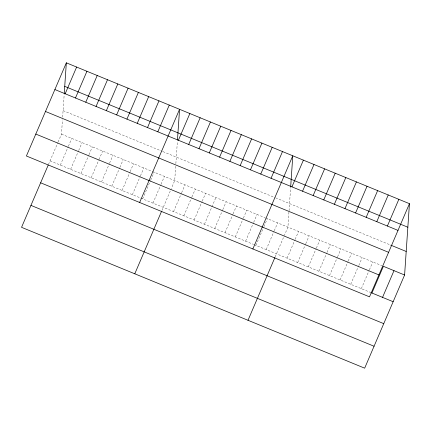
<?xml version="1.0" encoding="UTF-8"?>
<svg xmlns="http://www.w3.org/2000/svg" width="431" height="431" viewBox="0 0 431 431"><rect width="100%" height="100%" fill="white"/><g stroke="black" fill="none" stroke-linecap="round" stroke-linejoin="round"><path stroke-width="0.32" stroke-dasharray="2.15 1.62" d="M58.099 142.047L61.482 134.154L62.457 119.77M62.635 117.157L64.197 94.249M175.686 166.253L174.711 180.632L171.328 188.525M175.864 163.635L177.383 141.336M288.959 212.079L287.935 227.115L284.557 235.008M289.05 210.77L290.65 187.21M48.466 164.523L57.84 142.656M60.324 165.089L68.13 146.879M68.389 146.271L71.772 138.378M70.619 169.318L78.426 151.103M78.684 150.5L82.068 142.607M80.915 173.542L88.716 155.332M88.98 154.724L92.363 146.831M91.205 177.766L98.753 160.165M99.011 159.556L102.653 151.055M101.5 181.995L109.307 163.78M109.566 163.177L112.949 155.284M111.791 186.219L119.597 168.009M119.861 167.4L123.239 159.508M122.086 190.443L129.893 172.233M130.151 171.624L133.535 163.732M132.382 194.672L140.188 176.457M140.447 175.848L143.83 167.961M142.672 198.896L150.478 180.681M150.737 180.077L154.12 172.184M152.967 203.12L160.774 184.91M161.032 184.301L164.416 176.408M161.954 210.393L171.064 189.134M173.553 211.573L181.359 193.357M181.618 192.754L185.001 184.861M183.848 215.796L191.655 197.587M191.914 196.978L195.297 189.085M194.139 220.02L201.945 201.81M202.209 201.202L205.587 193.309M204.434 224.249L215.883 197.538M214.73 228.473L222.536 210.263M222.795 209.655L226.178 201.762M225.02 232.697L232.826 214.487M233.085 213.878L236.468 205.986M235.315 236.926L243.122 218.711M243.38 218.108L246.764 210.215M245.605 241.15L253.412 222.94M253.676 222.331L257.059 214.439M255.901 245.374L263.707 227.164M263.966 226.555L267.349 218.662M266.196 249.603L274.003 231.388M274.261 230.779L277.645 222.892M275.183 256.871L284.293 235.612M287.094 258.18L294.901 239.97M295.16 239.361L298.543 231.469M297.697 262.533L305.504 244.323M305.768 243.714L309.146 235.822M308.305 266.886L316.112 248.676M316.37 248.067L319.754 240.175M318.908 271.239L326.714 253.029M326.978 252.421L330.356 244.528M329.516 275.592L337.322 257.382M337.581 256.774L340.964 248.881M340.118 279.945L347.925 261.736M348.189 261.127L351.567 253.234M350.726 284.298L358.533 266.089M358.791 265.48L362.175 257.587M361.329 288.657L369.135 270.442M369.399 269.833L372.783 261.94M63.082 110.616L162.385 151.383M162.988 151.631L275.005 197.613M275.614 197.861L390.879 245.18M61.482 134.154L151.701 171.188M152.305 171.436L264.93 217.671M265.534 217.919L382.205 265.814M50.034 160.865L253.482 244.382M254.085 244.63L370.17 292.283"/><path stroke-width="0.65" d="M64.235 93.646L66.336 62.829L409.45 203.68L404.596 275.005L364.664 368.171L21.55 227.32L48.202 165.132M177.464 140.123L179.56 109.312L139.633 202.478M290.693 186.601L292.789 155.79L252.862 248.956M66.336 62.829L26.404 155.995L369.518 296.846L409.45 203.68M65.178 93.769L76.626 67.058M75.473 97.993L86.922 71.282M85.769 102.217L97.217 75.506M96.059 106.446L107.508 79.735M106.355 110.67L117.803 83.959M116.645 114.894L128.093 88.183M126.94 119.123L138.389 92.412M137.236 123.347L148.684 96.636M147.526 127.571L158.974 100.859M157.821 131.8L169.27 105.089M178.407 140.247L189.855 113.536M188.703 144.477L200.151 117.76M134.779 273.798L161.431 211.61M198.993 148.7L210.441 121.989M209.288 152.924L220.737 126.213M219.584 157.148L231.032 130.437M229.874 161.377L241.322 134.666M240.169 165.601L251.618 138.89M250.459 169.825L261.908 143.114M260.755 174.054L272.203 147.343M271.051 178.278L282.499 151.567M291.949 186.855L303.397 160.143M302.551 191.208L314 164.497M248.008 320.281L274.924 257.479M313.159 195.561L324.608 168.85M323.762 199.919L335.21 173.208M334.37 204.272L345.818 177.561M344.972 208.626L356.421 181.914M355.58 212.979L367.029 186.267M366.183 217.332L377.631 190.621M376.791 221.685L388.239 194.974M387.394 226.038L398.842 199.327M371.937 293.01L383.385 266.299L404.596 275.005M382.545 297.363L393.993 270.652M64.731 86.367L407.85 227.218M54.888 89.546L398.002 230.391M390.879 245.18L406.196 251.467M45.487 111.473L388.6 252.324M35.805 134.068L378.919 274.913M370.757 292.525L393.147 301.716M40.633 182.798L383.746 323.643M30.951 205.388L374.065 346.238"/></g></svg>
